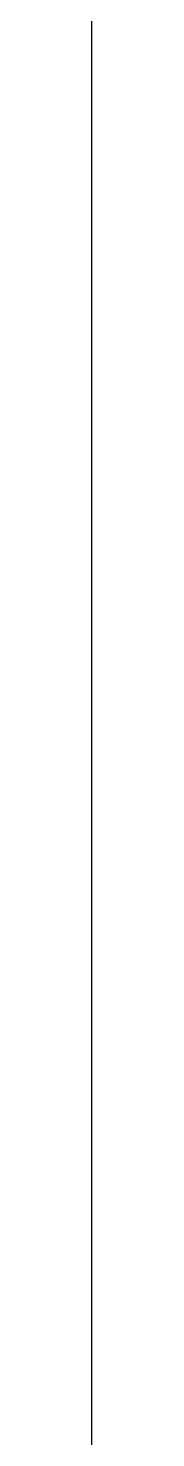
# Model space of a CAD drawing. Extents: x 152195838 to 160350639, y 364657247 to 370318102.
# Drawn here: x 157579747 to 157579747, y 365015060 to 365015211.3 of the extents above; entities that cross this region are included whole.
import ezdxf

# ---------------------------------------------------------------- set-up
doc = ezdxf.new("R2010")
doc.units = 0
doc.header["$MEASUREMENT"] = 0
doc.layers.add('4A.TEC 벽체 3', color=4, linetype='CONTINUOUS')

# ---------------------------------------------------------------- blocks, each defined once
blk = doc.blocks.new('zw$BB1D')
at = {"layer": '4A.TEC 벽체 3'}
blk.add_line((262, 752.0000000298023), (-412.9999999403954, 752), dxfattribs=at)
blk = doc.blocks.new('aq9q7q')
at = {"layer": '4A.TEC 벽체 3'}
blk.add_blockref('zw$BB1D', (1972188.773665777, 826410.8338572367), dxfattribs=at)

msp = doc.modelspace()

# ---------------------------------------------------------------- block references
at = {"layer": '4A.TEC 벽체 3', "linetype": 'ByBlock', "ltscale": 0.1, "rotation": 270}
msp.add_blockref('aq9q7q', (156752584.1707197, 366987407.6694844), dxfattribs=at)

doc.saveas('drawing.dxf')
